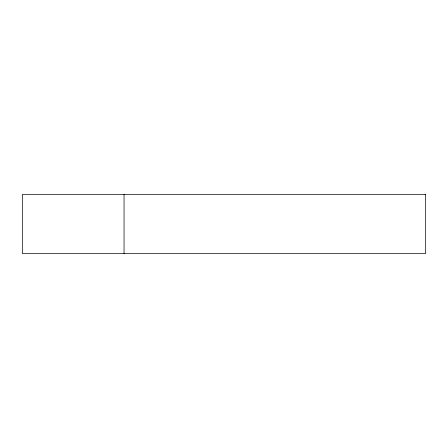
<?xml version="1.0" encoding="UTF-8"?>
<svg xmlns="http://www.w3.org/2000/svg" width="448" height="448" viewBox="0 0 448 448"><rect width="100%" height="100%" fill="white"/><g stroke="black" fill="none" stroke-linecap="round" stroke-linejoin="round"><path stroke-width="0.67" d="M124.051 194.41L124.051 253.59M425.6 194.41L22.4 194.41L22.4 253.59L425.6 253.59L425.6 194.41"/></g></svg>
